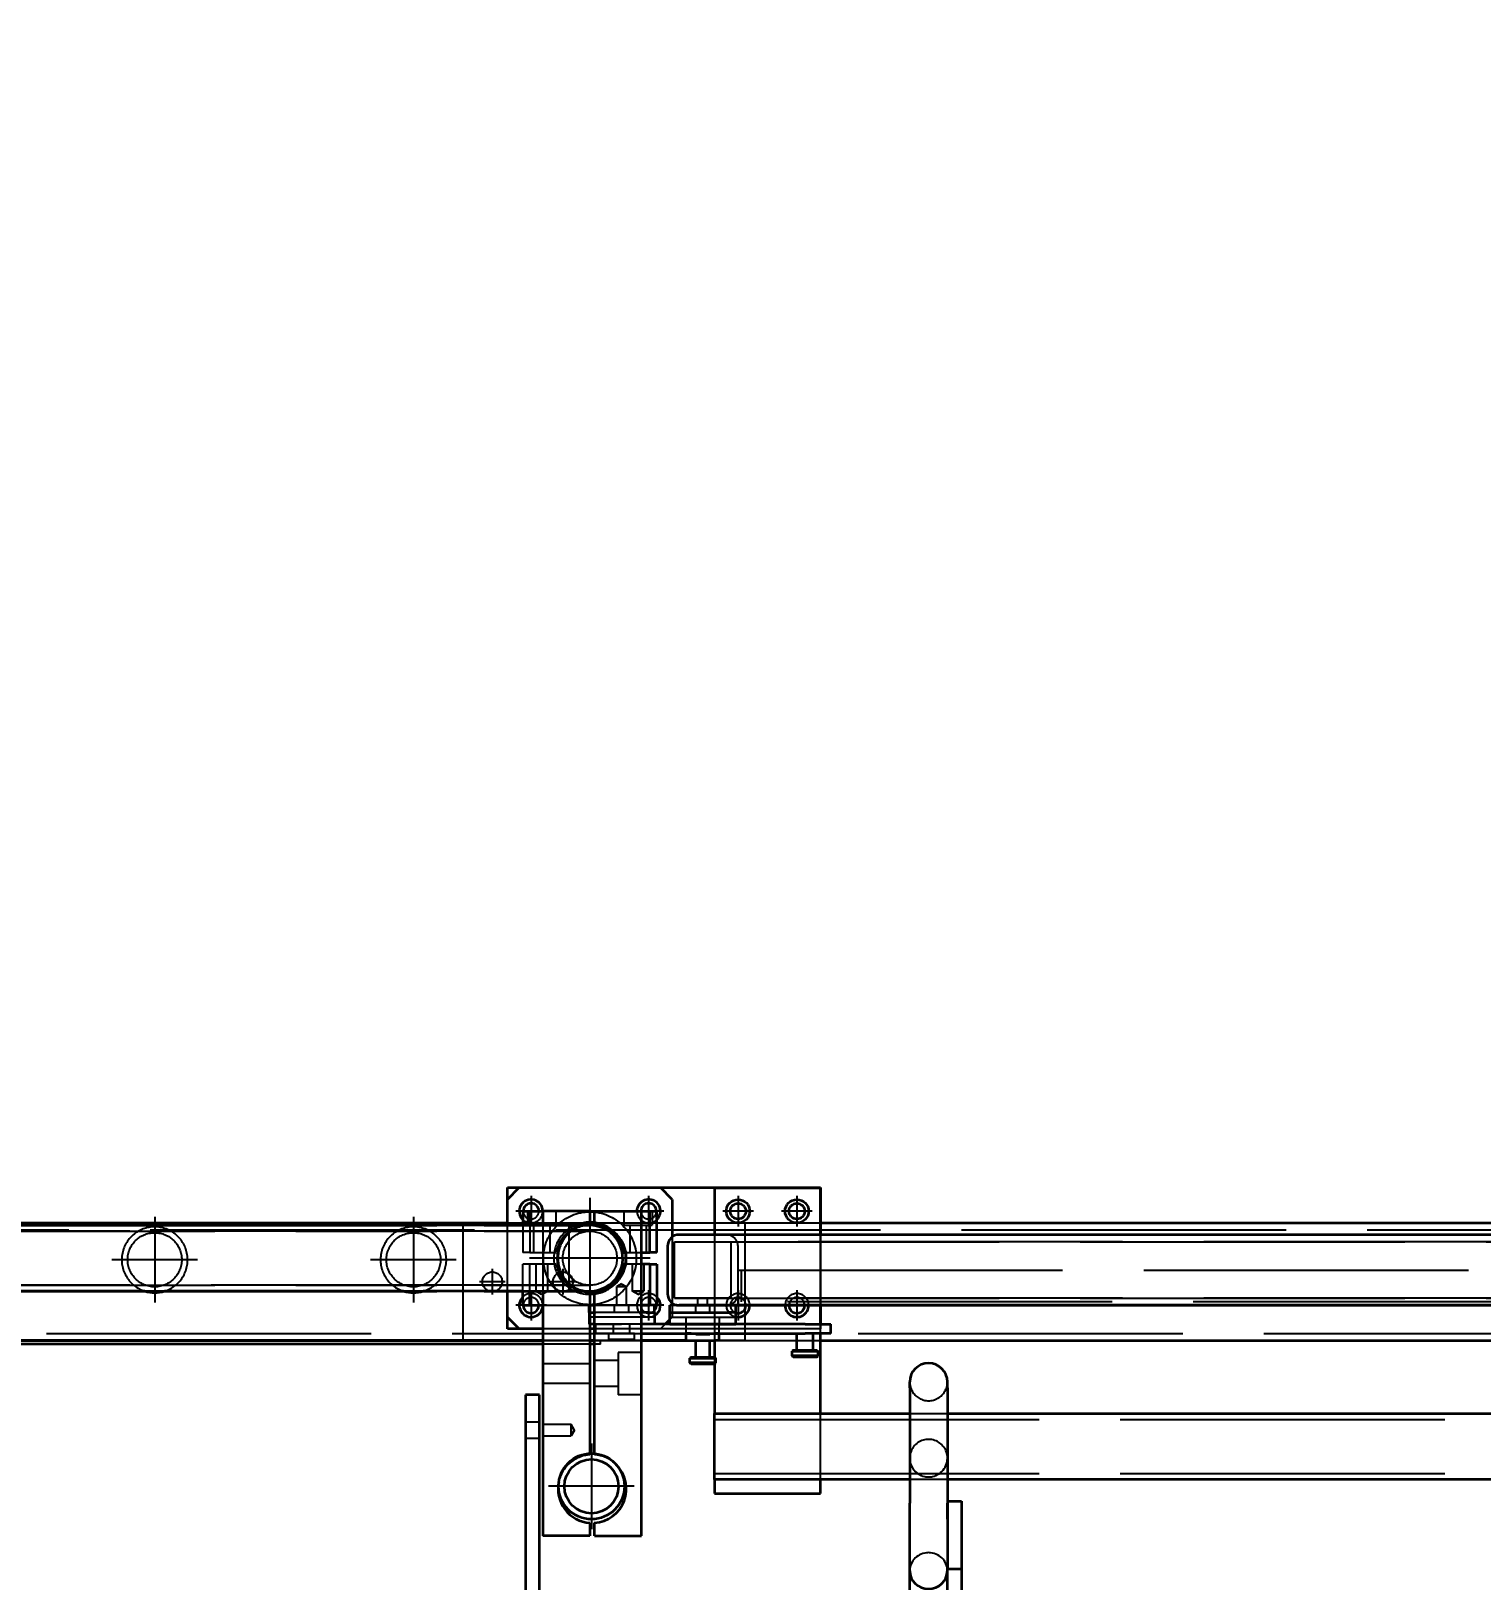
# Model space of a CAD drawing. Header units: millimetres. Extents: x -73083 to 81340, y -6859 to 6812.
# Drawn here: x -67353 to -66736, y 403 to 1062 of the extents above; entities that cross this region are included whole.
import ezdxf

# ---------------------------------------------------------------- set-up
doc = ezdxf.new("R2010")
doc.units = ezdxf.units.MM
doc.linetypes.add('AM_ISO02W050', pattern=[7.5, 6, -1.5])
doc.linetypes.add('AM_ISO08W050', pattern=[18, 12, -1.5, 3, -1.5])
doc.layers.add('AM_7', color=2, linetype='AM_ISO08W050', lineweight=25)
doc.layers.add('AM_HID', color=1, linetype='AM_ISO02W050', lineweight=25)
doc.layers.add('word_dim', color=253, linetype='Continuous')
doc.styles.get("Standard").update_dxf_attribs({"font": 'romans.shx', "bigfont": 'bigfont.shx'})
doc.dimstyles.new('STANDARD 1-23', dxfattribs={"dimscale": 23, "dimtxt": 3.5, "dimasz": 3, "dimexe": 1, "dimexo": 0, "dimgap": 1, "dimtad": 3, "dimdsep": 46, "dimtxsty": 'Standard', "dimblk1": 'OPEN', "dimblk2": 'OPEN', "dimsah": 1, "dimcen": 0, "dimclrd": 256, "dimclre": 256, "dimclrt": 3, "dimazin": 2, "dimtfac": 1, "dimtmove": 0, "dimatfit": 3, "dimldrblk": 'OPEN', "dimfxl": 0, "dimtolj": 1, "dimtzin": 0, "dimlwd": 13, "dimlwe": 13, "dimarcsym": 0})

# ---------------------------------------------------------------- blocks, each defined once
blk = doc.blocks.new('_Open')
at = {"color": 0, "lineweight": -2}
for p, q in [((-1, 0.1667), (0, 0)), ((-1, -0.1667), (0, 0)), ((0, 0), (-1, 0))]:
    blk.add_line(p, q, dxfattribs=at)
blk = doc.blocks.new('*D1038')
at = {"layer": 'DEFPOINTS', "color": 0, "ltscale": 2}
for p in [(-69400.46, 5106.46), (-69992.4, -391.16), (-66746.98, -391.16)]:
    blk.add_point(p, dxfattribs=at)
at = {"layer": 'word_dim', "lineweight": 13, "ltscale": 2}
for p, q in [((-69400.46, 5106.46), (-70015.4, 5106.46)), ((-69992.4, 5037.46), (-69992.4, -322.16)), ((-66746.98, -391.16), (-70015.4, -391.16))]:
    blk.add_line(p, q, dxfattribs=at)
at = {"layer": 'word_dim', "lineweight": 13, "ltscale": 2, "xscale": 69, "yscale": 69, "zscale": 69}
for p, rotation in [((-69992.4, 5106.46), 90), ((-69992.4, -391.16), 270)]:
    blk.add_blockref('_Open', p, dxfattribs=dict(at, rotation=rotation))
at = {"layer": 'word_dim', "color": 3, "ltscale": 2, "insert": (-70055.65, 2357.65), "char_height": 80.5, "attachment_point": 5, "rotation": 90}
blk.add_mtext('\\A1;5497.6', dxfattribs=at)

msp = doc.modelspace()

# ---------------------------------------------------------------- linework, layer by layer
at = {"color": 7, "lineweight": 35, "ltscale": 23}
for p, q in [((-67149.98021, 564.9679), (-67149.98021, 569.9679)), ((-67149.98021, 569.9679), (-67144.98021, 569.9679)), ((-67149.98021, 564.9679), (-67144.98021, 569.9679)), ((-67144.98021, 569.9679), (-67084.98021, 569.96778)), ((-67084.98021, 569.96778), (-67016.98027, 569.96778)), ((-67079.98021, 564.96778), (-67084.98021, 569.96778)), ((-67061.98101, 569.95569), (-67061.98101, 549.96876)), ((-67061.98101, 569.95569), (-67016.98101, 569.95557)), ((-67016.98101, 549.96839), (-67016.98101, 569.95557)), ((-67016.98027, 569.96778), (-67016.98027, 549.96753)), ((-67149.98021, 553.969), (-67149.98021, 564.9679)), ((-67143.48082, 559.96802), (-67140.48082, 559.96802)), ((-67143.48082, 559.96802), (-67143.48082, 553.96839)), ((-67140.48082, 559.96802), (-67140.48082, 553.96839)), ((-67140.48082, 559.96802), (-67134.98229, 559.96802)), ((-67134.98204, 559.96814), (-67134.98204, 553.96814)), ((-67114.98204, 559.96802), (-67134.98204, 559.96814)), ((-67114.98217, 559.9679), (-67112.98229, 559.9679)), ((-67114.98204, 559.96802), (-67114.98204, 554.43348)), ((-67112.98204, 559.96802), (-67092.98204, 559.9679)), ((-67112.98204, 554.43348), (-67112.98204, 559.96802)), ((-67092.9829, 421.9679), (-67092.98204, 559.9679)), ((-67092.98217, 559.96778), (-67089.48082, 559.96766)), ((-67089.48095, 542.46766), (-67089.48082, 559.96766)), ((-67089.48082, 559.96766), (-67086.48082, 559.96766)), ((-67086.48095, 542.46766), (-67086.48082, 559.96766)), ((-67079.98021, 564.96778), (-67079.98021, 548.97022)), ((-67584.98125, 553.97107), (-67179.98119, 553.96839)), ((-67448.95751, 554.98096), (-67149.98021, 554.9806)), ((-67159.98119, 553.96814), (-67179.98119, 553.96839)), ((-67016.98027, 554.98047), (-66643.95635, 554.97999)), ((-66348.98223, 549.96302), (-67076.98229, 549.9679)), ((-67100.69811, 542.46778), (-67099.69945, 542.46778)), ((-67092.98241, 542.46778), (-67089.48095, 542.46766)), ((-67086.48095, 542.46766), (-67089.48095, 542.46766)), ((-67081.98241, 544.9679), (-67081.98253, 524.9679)), ((-67099.69957, 537.46778), (-67100.69811, 537.46778)), ((-67089.48095, 537.46766), (-67092.98241, 537.46778)), ((-67089.48095, 537.46766), (-67089.48107, 519.96766)), ((-67089.48095, 537.46766), (-67086.48095, 537.46766)), ((-67086.48095, 537.46766), (-67086.48107, 519.96766)), ((-67584.98143, 525.97107), (-67179.98143, 525.96839)), ((-67304.16387, 525.96912), (-67405.80248, 525.96985)), ((-67194.16393, 525.96839), (-67295.80248, 525.96912)), ((-67143.48156, 525.96802), (-67185.80248, 525.96839)), ((-67159.98143, 525.96814), (-67179.98143, 525.96839)), ((-67159.98143, 525.96814), (-67114.97081, 525.9679)), ((-67149.98021, 514.9679), (-67149.98021, 525.969)), ((-67143.48107, 519.96802), (-67143.48107, 525.96839)), ((-67140.48107, 519.96802), (-67140.48107, 525.96839)), ((-67134.98229, 525.96814), (-67134.9829, 421.96814)), ((-67114.98229, 525.50257), (-67114.98278, 457.02649)), ((-67112.98278, 456.98121), (-67112.98229, 525.50257)), ((-67079.98021, 520.96619), (-67079.98021, 519.96827)), ((-67149.98021, 509.9679), (-67149.98021, 514.9679)), ((-67149.98021, 514.9679), (-67144.98021, 509.9679)), ((-67143.48107, 519.96802), (-67140.48107, 519.96802)), ((-67140.48107, 519.96802), (-67134.98253, 519.96802)), ((-67114.98253, 519.9679), (-67112.98253, 519.9679)), ((-67114.98229, 516.96802), (-67112.98229, 516.9679)), ((-67090.48095, 519.96778), (-67092.98253, 519.9679)), ((-67092.98253, 519.96778), (-67089.48107, 519.96766)), ((-67090.48095, 516.96778), (-67092.98253, 516.9679)), ((-67087.48095, 519.96778), (-67090.48095, 519.96778)), ((-67090.48095, 516.96778), (-67087.48095, 516.96778)), ((-67086.48107, 519.96766), (-67089.48107, 519.96766)), ((-67087.48095, 516.96778), (-67087.48095, 519.96778)), ((-67087.48095, 516.96778), (-67087.48095, 511.96778)), ((-67080.98156, 513.96656), (-67082.97972, 511.96839)), ((-67080.98095, 516.96778), (-67080.98095, 519.96778)), ((-67077.98095, 519.96778), (-67080.98095, 519.96778)), ((-67080.98095, 511.96778), (-67080.98095, 516.96778)), ((-67080.98095, 516.96778), (-67077.98095, 516.96778)), ((-67077.98095, 519.96778), (-67055.98101, 519.96753)), ((-67077.98095, 516.96778), (-67055.98101, 516.96753)), ((-67076.98253, 519.9679), (-66348.98247, 519.96302)), ((-67056.98198, 519.96778), (-67076.98204, 519.9679)), ((-67052.98101, 519.96753), (-67055.98101, 519.96753)), ((-67052.98101, 516.96753), (-67055.98101, 516.96753)), ((-66368.98149, 519.96314), (-67052.98149, 519.96778)), ((-67052.98101, 516.96753), (-67052.98101, 519.96753)), ((-67052.98101, 511.96753), (-67052.98101, 516.96753)), ((-67051.98247, 519.96778), (-66373.98247, 519.96326)), ((-67016.98101, 519.95569), (-67016.98101, 519.96839)), ((-67016.98101, 511.9679), (-67016.98101, 519.95569)), ((-67016.98027, 519.96753), (-67016.98027, 511.9679)), ((-67134.98314, 509.9679), (-67149.98021, 509.9679)), ((-67134.98314, 509.9679), (-67144.98021, 509.9679)), ((-67112.98314, 509.9679), (-67114.98314, 509.9679)), ((-67112.98314, 509.9679), (-67114.98314, 509.9679)), ((-67112.98265, 511.9679), (-67114.98265, 511.96802)), ((-67087.48095, 511.96778), (-67092.98265, 511.9679)), ((-67023.48101, 511.96741), (-67092.98265, 511.9679)), ((-67092.98265, 507.9679), (-67023.48101, 507.96741)), ((-67080.98095, 511.96778), (-67052.98101, 511.96753)), ((-67073.98107, 504.96766), (-67073.98107, 507.96766)), ((-67071.98107, 507.96766), (-67073.98107, 507.96766)), ((-67071.98107, 507.96766), (-67061.98101, 507.96766)), ((-67059.98101, 507.96766), (-67061.98101, 507.96766)), ((-67059.98101, 504.96766), (-67059.98101, 507.96766)), ((-67026.98101, 500.96741), (-67026.98101, 507.96741)), ((-67023.48101, 511.96741), (-67012.48101, 511.96729)), ((-67012.48101, 507.96729), (-67023.48101, 507.96741)), ((-67019.98101, 500.96741), (-67019.98101, 507.96741)), ((-67016.98125, 473.95569), (-67016.98101, 507.9679)), ((-67012.48101, 507.96729), (-67012.48101, 511.96729)), ((-67134.98168, 504.97278), (-68730.46172, 504.97461)), ((-67134.98168, 503.47278), (-68730.46172, 503.47461)), ((-68728.96123, 504.98243), (-67134.9818, 504.9806)), ((-67114.9818, 504.9806), (-67112.9818, 504.9806)), ((-67112.98168, 504.97278), (-67114.98168, 504.97278)), ((-67112.98168, 503.47278), (-67114.98168, 503.47278)), ((-67092.9818, 504.98047), (-67073.98156, 504.98047)), ((-67073.98168, 504.96814), (-67092.9818, 504.96814)), ((-67073.98107, 504.96766), (-67071.98107, 504.96766)), ((-67071.98107, 504.96766), (-67061.98101, 504.96766)), ((-67069.98107, 497.96766), (-67069.98107, 504.96766)), ((-67063.98101, 497.96766), (-67063.98101, 504.96766)), ((-67061.98101, 504.96814), (-67061.98101, 497.96766)), ((-67059.98101, 504.96766), (-67061.98101, 504.96766)), ((-67028.48101, 500.96741), (-67028.98101, 500.46741)), ((-67028.48101, 500.96741), (-67018.48101, 500.96729)), ((-67018.48101, 500.96729), (-67017.98101, 500.46729)), ((-67016.98125, 504.98047), (-66456.98125, 504.97974)), ((-67071.98107, 497.96766), (-67072.48107, 497.46766)), ((-67072.48107, 497.46766), (-67066.98101, 497.46766)), ((-67072.48107, 495.46766), (-67072.48107, 497.46766)), ((-67066.98101, 495.46766), (-67072.48107, 495.46766)), ((-67071.98107, 494.96766), (-67072.48107, 495.46766)), ((-67071.98107, 497.96766), (-67066.98101, 497.96766)), ((-67066.98101, 494.96766), (-67071.98107, 494.96766)), ((-67066.98101, 497.96766), (-67061.98101, 497.96766)), ((-67066.98101, 497.46766), (-67061.48101, 497.46766)), ((-67061.48101, 495.46766), (-67066.98101, 495.46766)), ((-67061.98101, 494.96766), (-67066.98101, 494.96766)), ((-67061.98101, 494.96863), (-67061.98125, 473.95569)), ((-67061.98101, 497.96766), (-67061.48101, 497.46766)), ((-67061.98101, 494.96766), (-67061.48101, 495.46766)), ((-67061.48101, 495.46766), (-67061.48101, 497.46766)), ((-67028.98101, 500.46741), (-67017.98101, 500.46729)), ((-67028.98101, 498.46741), (-67028.98101, 500.46741)), ((-67017.98101, 498.46729), (-67028.98101, 498.46741)), ((-67028.48101, 497.96741), (-67028.98101, 498.46741)), ((-67018.48101, 497.96729), (-67028.48101, 497.96741)), ((-67018.48101, 497.96729), (-67017.98101, 498.46729)), ((-67017.98101, 498.46729), (-67017.98101, 500.46729)), ((-67142.38353, 481.96827), (-67142.38427, 379.75574)), ((-67136.38353, 481.96814), (-67142.38353, 481.96827)), ((-67136.38427, 378.71412), (-67136.38353, 481.96814)), ((-66978.98125, 484.89161), (-66978.98101, 487.39429)), ((-66978.98125, 484.89161), (-66978.98125, 462.52515)), ((-66962.98125, 484.89161), (-66962.98101, 487.39429)), ((-66962.98125, 484.89161), (-66962.98125, 462.52515)), ((-67061.98125, 473.95569), (-66978.98125, 473.95557)), ((-67061.98125, 445.95569), (-67061.98125, 473.95569)), ((-66962.98125, 473.95557), (-66531.48125, 473.95508)), ((-66978.98125, 462.52515), (-66978.98125, 435.91199)), ((-66962.98125, 462.52515), (-66962.98125, 435.91199)), ((-67061.98125, 445.95569), (-67061.98125, 439.95569)), ((-66978.98125, 445.95557), (-67061.98125, 445.95569)), ((-67016.98125, 439.95569), (-67016.98125, 445.95569)), ((-66531.48125, 445.95508), (-66962.98125, 445.95557)), ((-66962.98101, 445.95557), (-66962.98101, 436.75721)), ((-67061.98125, 439.95569), (-67016.98125, 439.95569)), ((-66978.98125, 407.1471), (-66978.98125, 435.91199)), ((-66962.98125, 436.75721), (-66962.98125, 421.36927)), ((-66962.98125, 436.75721), (-66956.98125, 436.75721)), ((-66962.98125, 429.06312), (-66962.98125, 435.91199)), ((-66956.98125, 436.75721), (-66956.98125, 421.36927)), ((-67114.9829, 421.96802), (-67134.9829, 421.96814)), ((-67114.9829, 427.50257), (-67114.9829, 421.96802)), ((-67112.9829, 421.96802), (-67112.9829, 427.50257)), ((-67112.9829, 421.96802), (-67092.9829, 421.9679)), ((-66962.98125, 421.36927), (-66962.98125, 407.90491)), ((-66956.98125, 421.36927), (-66956.98125, 407.90479)), ((-66978.98101, 357.47486), (-66978.98101, 407.09852)), ((-66962.98125, 379.18006), (-66962.98125, 407.90491)), ((-66962.98125, 407.90491), (-66956.98125, 407.90479)), ((-66956.98125, 407.90479), (-66956.98125, 379.18006))]:
    msp.add_line(p, q, dxfattribs=at)
msp.add_lwpolyline([(-67159.98119, 553.96814), (-67116.00963, 553.9679), (-67115.00914, 553.9679), (-67114.59728, 553.96265)], dxfattribs=at)
for centre, radius in [((-67051.98101, 559.95569), 5), ((-67051.98027, 559.96778), 3.3235), ((-67026.98101, 559.95569), 5), ((-67026.98027, 559.96778), 3.3235), ((-67114.29833, 443.0431), 14), ((-67114.29833, 443.0431), 11.5)]:
    msp.add_circle(centre, radius, dxfattribs=at)
for centre, radius, start, end in [((-67139.98021, 559.9679), 5, 0.00530625, 225.55383238), ((-67139.98021, 559.9679), 3.3235, 0.01154574, 179.98672712), ((-67089.98021, 559.96778), 5, 151.35206061, 179.9990761), ((-67089.98021, 559.96778), 5, 314.40784184, 151.35206061), ((-67089.98021, 559.96778), 3.3235, 0.00751635, 179.99877557), ((-67113.98217, 539.96802), 14.5, 93.95419026, 105.16386258), ((-67114.98131, 539.9679), 14, 268.42841195, 88.42841696), ((-67114.98095, 539.9679), 14.5, 9.92780632, 89.99961318), ((-67113.98217, 539.96802), 14.5, 273.95419208, 86.04504294), ((-67076.98217, 544.9679), 5, 90.00223598, 179.99954056), ((-67114.98034, 539.9679), 15.35, 350.62833074, 9.37496056), ((-67114.98095, 539.9679), 14.5, 269.9994784, 350.07140223), ((-67299.98235, 539.32947), 14, 252.61357338, 287.38566346), ((-67189.98229, 539.32874), 14, 252.61357338, 287.38566346), ((-67139.98021, 519.9679), 5, 134.44911826, 331.35205902), ((-67113.98217, 539.96802), 14.5, 254.84054973, 266.04504476), ((-67089.98021, 519.96778), 5, 299.98272478, 45.59510197), ((-67076.98229, 524.9679), 5, 179.99954056, 269.99699904), ((-67139.98021, 519.9679), 3.3235, 179.98672712, 0.01278507), ((-67139.98021, 519.9679), 5, 331.35205902, 0.00833578), ((-67089.98021, 519.96778), 3.3235, 318.74802749, 0.00751632), ((-67056.98198, 524.96778), 5, 269.999615, 270.685004), ((-67051.98027, 519.96778), 3.3235, 252.46518752, 359.99905784), ((-67051.98101, 519.95569), 5, 258.4578384, 0.13817898), ((-67026.98101, 519.95569), 5, 179.85215873, 0.13659962), ((-67026.98027, 519.96778), 3.3235, 179.98687739, 359.9965828), ((-67113.98278, 441.96802), 14.5, 273.95419208, 44.85936083), ((-67113.98278, 441.96802), 14.5, 167.85654338, 266.04504476)]:
    msp.add_arc(centre, radius, start, end, dxfattribs=at)
for centre, major_axis, ratio, start_param, end_param in [((-66970.98101, 487.39429), (8, -0.00012), 0.997440188, 0.000012549, 3.141605202), ((-66970.98125, 407.1471), (8, 0), 0.961743609, 3.141589378, 6.277507393)]:
    msp.add_ellipse(centre, major_axis=major_axis, ratio=ratio, start_param=start_param, end_param=end_param, dxfattribs=at)
at = {"layer": 'AM_7', "ltscale": 23}
for p, q in [((-67133.48021, 559.9679), (-67146.48021, 559.9679)), ((-67139.98021, 566.4679), (-67139.98021, 553.4679)), ((-67114.98034, 565.64283), (-67114.98034, 514.29285)), ((-67083.48021, 559.96778), (-67096.48021, 559.96778)), ((-67089.98021, 566.46778), (-67089.98021, 553.46778)), ((-67047.65972, 559.96778), (-67056.30083, 559.96778)), ((-67051.98101, 566.45569), (-67051.98101, 553.45569)), ((-67051.98027, 564.28834), (-67051.98027, 555.64722)), ((-67022.65972, 559.96778), (-67031.30083, 559.96778)), ((-67026.98101, 566.45569), (-67026.98101, 553.45569)), ((-67026.98027, 564.28834), (-67026.98027, 555.64722)), ((-67299.98235, 557.52955), (-67299.98235, 521.12952)), ((-67189.98229, 557.52881), (-67189.98229, 521.12879)), ((-67045.48101, 559.95569), (-67058.48101, 559.95569)), ((-67020.48101, 559.95569), (-67033.48101, 559.95569)), ((-67281.78234, 539.32947), (-67318.18236, 539.32947)), ((-67171.78234, 539.32874), (-67208.18236, 539.32874)), ((-67156.45311, 535.41248), (-67156.45311, 524.52369)), ((-67089.30529, 539.9679), (-67140.65526, 539.9679)), ((-67126.45311, 535.41248), (-67126.45311, 524.52369)), ((-67151.00866, 529.96814), (-67161.89745, 529.96814)), ((-67121.00866, 529.96814), (-67131.89745, 529.96814)), ((-67139.98021, 526.4679), (-67139.98021, 513.4679)), ((-67089.98021, 526.46778), (-67089.98021, 513.46778)), ((-67051.98101, 526.45569), (-67051.98101, 513.45569)), ((-67051.98027, 524.28834), (-67051.98027, 515.64722)), ((-67026.98101, 526.45569), (-67026.98101, 513.45569)), ((-67026.98027, 524.28834), (-67026.98027, 515.64722)), ((-67133.48021, 519.9679), (-67146.48021, 519.9679)), ((-67083.48021, 519.96778), (-67096.48021, 519.96778)), ((-67045.48101, 519.95569), (-67058.48101, 519.95569)), ((-67047.65972, 519.96778), (-67056.30083, 519.96778)), ((-67020.48101, 519.95569), (-67033.48101, 519.95569)), ((-67022.65972, 519.96778), (-67031.30083, 519.96778)), ((-67114.29833, 461.24305), (-67114.29833, 424.84302)), ((-67096.09826, 443.0431), (-67132.49828, 443.0431))]:
    msp.add_line(p, q, dxfattribs=at)
at = {"layer": 'AM_HID', "ltscale": 23}
for p, q in [((-67144.98021, 569.9679), (-67084.98021, 569.96778)), ((-67149.98021, 514.9679), (-67149.98021, 564.9679)), ((-67141.4807, 559.96802), (-67141.48082, 553.96802)), ((-67141.48082, 559.96802), (-67141.48082, 553.96802)), ((-67140.4807, 559.96802), (-67140.48082, 542.46802)), ((-67129.4807, 559.96802), (-67129.48082, 553.96802)), ((-67129.48082, 559.96802), (-67129.48082, 553.96802)), ((-67100.48082, 559.96778), (-67100.48082, 553.96778)), ((-67100.4807, 559.96778), (-67100.48082, 553.96778)), ((-67089.48082, 542.46766), (-67089.4807, 559.96766)), ((-67088.48082, 559.96766), (-67088.48082, 553.96766)), ((-67088.4807, 559.96766), (-67088.48082, 553.96766)), ((-67123.98021, 553.9679), (-67615.98021, 553.9712)), ((-67168.95311, 554.96814), (-67048.95317, 554.96814)), ((-67168.95311, 554.96814), (-67168.95299, 504.96814)), ((-67149.98021, 554.9806), (-67016.98027, 554.98047)), ((-67149.98021, 525.969), (-67149.98021, 553.969)), ((-67143.48082, 553.96839), (-67143.48095, 542.46802)), ((-67141.48082, 553.96802), (-67130.21532, 553.96802)), ((-67140.48082, 553.96839), (-67140.48095, 542.46802)), ((-67138.98082, 553.96802), (-67138.98095, 542.46802)), ((-67138.98082, 553.96802), (-67138.98082, 542.46802)), ((-67134.98204, 553.96814), (-67134.98229, 525.96814)), ((-67131.98082, 553.96802), (-67131.98095, 542.46802)), ((-67131.98082, 553.96802), (-67131.98082, 542.46802)), ((-67130.21532, 553.96802), (-67129.48082, 553.96802)), ((-67123.98021, 553.9679), (-67123.98046, 527.68177)), ((-67100.48082, 553.96778), (-67089.21532, 553.96766)), ((-67097.98082, 553.96778), (-67097.98095, 542.46778)), ((-67097.98082, 553.96778), (-67097.98082, 542.46778)), ((-67090.98082, 553.96766), (-67090.98095, 542.46766)), ((-67090.98082, 553.96766), (-67090.98082, 542.46766)), ((-67089.21532, 553.96766), (-67088.48082, 553.96766)), ((-67048.95293, 504.96814), (-67048.95317, 554.96814)), ((-68681.96111, 551.98243), (-66315.96099, 551.97962)), ((-67137.98021, 551.46802), (-67615.98027, 551.4712)), ((-67584.98125, 551.47107), (-67179.98119, 551.46839)), ((-67159.98119, 551.46814), (-67179.98119, 551.46839)), ((-67123.98021, 551.4679), (-67137.98021, 551.46802)), ((-67079.98021, 548.97022), (-67079.98021, 520.96619)), ((-67078.98253, 522.9679), (-67078.98241, 546.9679)), ((-67078.98241, 546.9679), (-66346.98247, 546.96302)), ((-67078.98204, 522.9679), (-67078.98192, 546.9679)), ((-67078.98192, 546.9679), (-67054.98198, 546.96778)), ((-67076.98192, 549.9679), (-67056.98198, 549.96778)), ((-67061.98101, 549.96876), (-67061.98101, 504.96814)), ((-66371.98296, 549.96314), (-67056.98125, 549.96778)), ((-67054.98223, 546.96778), (-67054.98247, 522.96778)), ((-67054.98198, 546.96778), (-67054.98198, 522.96778)), ((-66370.98125, 546.96314), (-67054.98125, 546.96778)), ((-67016.98101, 519.96839), (-67016.98101, 549.96839)), ((-67016.98027, 549.96753), (-67016.98027, 519.96753)), ((-67140.48095, 542.46802), (-67143.48095, 542.46802)), ((-67140.48095, 542.46802), (-67129.26378, 542.46802)), ((-67099.69945, 542.46778), (-67092.98241, 542.46778)), ((-67081.98204, 524.9679), (-67081.98192, 544.9679)), ((-67051.98247, 524.96778), (-67051.98223, 544.96778)), ((-67051.98198, 524.96778), (-67051.98198, 544.96778)), ((-67143.48107, 525.96839), (-67143.48095, 537.46802)), ((-67140.48095, 537.46802), (-67143.48095, 537.46802)), ((-67140.48107, 525.96839), (-67140.48095, 537.46802)), ((-67129.26378, 537.46802), (-67140.48095, 537.46802)), ((-67140.48095, 519.96802), (-67140.48082, 537.46802)), ((-67137.93944, 537.46802), (-67137.93956, 525.96802)), ((-67137.93944, 537.46802), (-67137.93944, 525.96802)), ((-67133.02245, 537.46802), (-67133.02257, 525.96802)), ((-67133.02233, 537.46802), (-67133.02245, 525.96802)), ((-67092.98241, 537.46778), (-67099.69957, 537.46778)), ((-67096.93944, 537.46778), (-67096.93956, 525.96778)), ((-67096.93944, 537.46778), (-67096.93944, 525.96778)), ((-67092.02245, 537.46766), (-67092.02257, 525.96766)), ((-67092.02233, 537.46766), (-67092.02245, 525.96766)), ((-67089.48082, 537.46766), (-67089.48095, 519.96766)), ((-67051.98247, 534.96778), (-66373.98247, 534.96326)), ((-67051.98247, 519.96778), (-67051.98247, 534.96778)), ((-67050.48247, 521.46778), (-67050.48247, 534.96778)), ((-67137.98046, 528.46802), (-67615.9804, 528.4712)), ((-67584.98137, 528.47107), (-67179.98143, 528.46839)), ((-67159.98143, 528.46814), (-67179.98143, 528.46839)), ((-67159.98143, 528.46814), (-67115.03893, 528.4679)), ((-67123.98046, 528.4679), (-67137.98046, 528.46802)), ((-67123.98046, 527.68177), (-67123.98046, 525.9679)), ((-67115.03893, 528.4679), (-67115.29662, 528.47217)), ((-67103.54808, 519.96778), (-67103.54796, 527.96778)), ((-67101.48095, 529.16114), (-67103.54796, 527.96778)), ((-67101.48095, 529.16114), (-67103.54796, 527.96778)), ((-67099.66698, 527.96778), (-67103.54796, 527.96778)), ((-67103.54796, 527.96778), (-67099.6671, 527.96778)), ((-67103.54796, 519.96778), (-67103.54796, 527.96778)), ((-67103.29491, 527.96778), (-67099.41393, 527.96778)), ((-67103.29491, 527.96778), (-67099.41405, 527.96778)), ((-67101.48095, 529.16114), (-67099.4143, 527.9679)), ((-67101.48095, 529.16114), (-67099.41405, 527.96778)), ((-67099.41405, 519.96778), (-67099.41393, 527.96778)), ((-67099.41405, 519.96778), (-67099.41405, 527.96778)), ((-67295.80248, 525.96912), (-67304.16387, 525.96912)), ((-67185.80248, 525.96839), (-67194.16393, 525.96839)), ((-67123.98046, 525.9679), (-67143.48156, 525.96802)), ((-67133.32347, 525.96802), (-67137.93956, 525.96802)), ((-67135.48107, 524.54859), (-67137.93956, 525.96802)), ((-67133.32347, 525.96802), (-67137.93944, 525.96802)), ((-67135.48095, 524.54859), (-67137.93944, 525.96802)), ((-67133.02257, 525.96802), (-67137.63854, 525.96802)), ((-67137.63854, 525.96802), (-67133.02245, 525.96802)), ((-67135.48107, 524.54859), (-67133.02257, 525.96802)), ((-67135.48095, 524.54859), (-67133.02245, 525.96802)), ((-67092.32347, 525.96766), (-67096.93956, 525.96778)), ((-67094.48107, 524.54834), (-67096.93956, 525.96778)), ((-67092.32347, 525.96766), (-67096.93944, 525.96778)), ((-67094.48095, 524.54834), (-67096.93944, 525.96778)), ((-67096.63854, 525.96778), (-67092.02257, 525.96766)), ((-67092.02245, 525.96766), (-67096.63854, 525.96778)), ((-67094.48107, 524.54834), (-67092.02257, 525.96766)), ((-67094.48095, 524.54834), (-67092.02245, 525.96766)), ((-67078.98253, 522.9679), (-66346.98247, 522.96302)), ((-67054.98198, 522.96778), (-67078.98204, 522.9679)), ((-67069.04912, 519.9679), (-67069.04912, 522.9679)), ((-67069.04912, 519.9679), (-67069.04912, 522.9679)), ((-67064.91509, 519.96778), (-67064.91509, 522.96778)), ((-67064.91509, 519.96778), (-67064.91509, 522.96778)), ((-66370.98149, 522.96314), (-67054.98149, 522.96778)), ((-66375.48247, 521.46326), (-67050.48247, 521.46778)), ((-67134.98253, 519.96802), (-67114.98253, 519.9679)), ((-67115.48095, 516.96802), (-67115.48095, 519.96802)), ((-67112.48095, 519.9679), (-67115.48095, 519.96802)), ((-67115.48095, 516.96802), (-67115.48095, 511.96802)), ((-67115.48095, 516.96802), (-67114.98229, 516.96802)), ((-67087.48095, 514.96778), (-67115.48095, 514.96802)), ((-67112.98253, 519.9679), (-67092.98253, 519.96778)), ((-67112.98229, 516.9679), (-67112.48095, 516.9679)), ((-67092.98253, 519.9679), (-67112.48095, 519.9679)), ((-67092.98253, 516.9679), (-67112.48095, 516.9679)), ((-67104.48095, 516.9679), (-67104.48095, 519.9679)), ((-67104.48095, 516.9679), (-67104.48095, 519.9679)), ((-67098.48095, 516.9679), (-67098.48095, 519.9679)), ((-67098.48095, 516.9679), (-67098.48095, 519.9679)), ((-67079.98021, 514.96778), (-67080.98156, 513.96656)), ((-67080.98095, 514.96778), (-67052.98101, 514.96753)), ((-67079.98021, 519.96827), (-67079.98021, 514.96778)), ((-67073.98095, 511.96766), (-67073.98095, 514.96766)), ((-67069.98095, 516.96766), (-67069.98095, 519.96766)), ((-67069.98095, 516.96766), (-67069.98095, 519.96766)), ((-67063.98101, 516.96766), (-67063.98101, 519.96766)), ((-67063.98101, 516.96766), (-67063.98101, 519.96766)), ((-67059.98101, 514.96766), (-67059.98101, 511.96766)), ((-67052.98149, 519.96778), (-67056.98149, 519.96778)), ((-68725.96123, 507.98243), (-66271.96099, 507.97962)), ((-67114.98314, 509.9679), (-67134.98314, 509.9679)), ((-67114.98314, 509.9679), (-67134.98314, 509.9679)), ((-67114.98265, 511.96802), (-67115.48095, 511.96802)), ((-67016.98027, 509.96778), (-67112.98314, 509.9679)), ((-67084.98021, 509.96778), (-67112.98314, 509.9679)), ((-67092.98265, 511.9679), (-67112.98265, 511.9679)), ((-67112.48107, 507.9679), (-67112.48095, 511.9679)), ((-67101.48107, 507.9679), (-67112.48107, 507.9679)), ((-67112.48095, 511.9679), (-67101.48095, 511.9679)), ((-67101.48107, 507.9679), (-67106.98107, 507.9679)), ((-67106.98107, 505.4679), (-67106.98107, 507.9679)), ((-67104.98107, 507.9679), (-67104.98095, 511.9679)), ((-67104.98107, 507.9679), (-67104.98095, 511.9679)), ((-67095.98107, 507.9679), (-67101.48107, 507.9679)), ((-67101.48107, 507.9679), (-67092.98265, 507.9679)), ((-67092.98265, 511.9679), (-67101.48095, 511.9679)), ((-67097.98107, 507.9679), (-67097.98095, 511.9679)), ((-67097.98107, 507.9679), (-67097.98095, 511.9679)), ((-67095.98107, 505.4679), (-67095.98107, 507.9679)), ((-67082.97972, 511.96839), (-67084.98021, 509.96778)), ((-67073.98095, 509.96766), (-67073.98095, 511.96766)), ((-67073.98095, 507.96766), (-67073.98095, 509.96766)), ((-67069.98107, 507.35413), (-67069.98107, 507.96766)), ((-67069.36748, 507.96766), (-67069.98107, 507.35413)), ((-67066.98101, 507.35413), (-67069.98107, 507.35413)), ((-67069.36748, 507.96766), (-67066.98101, 507.96766)), ((-67066.98101, 507.96766), (-67064.59453, 507.96766)), ((-67063.98101, 507.35413), (-67066.98101, 507.35413)), ((-67064.59453, 507.96766), (-67063.98101, 507.35413)), ((-67063.98101, 507.35413), (-67063.98101, 507.96766)), ((-67059.98101, 509.96766), (-67059.98101, 511.96766)), ((-67059.98101, 507.96766), (-67059.98101, 509.96766)), ((-67016.98101, 507.9679), (-67016.98101, 511.9679)), ((-67016.98027, 511.9679), (-67016.98027, 509.96778)), ((-67106.48168, 504.96814), (-67168.95299, 504.96814)), ((-67134.9818, 504.9806), (-67114.9818, 504.9806)), ((-67114.98168, 504.97278), (-67134.98168, 504.97278)), ((-67114.98168, 503.47278), (-67134.98168, 503.47278)), ((-67112.9818, 504.9806), (-67092.9818, 504.98047)), ((-67110.46178, 504.97278), (-67112.98168, 504.97278)), ((-67110.46178, 503.47278), (-67112.98168, 503.47278)), ((-67110.46178, 503.47278), (-67110.46178, 504.97278)), ((-67101.48107, 505.4679), (-67106.98107, 505.4679)), ((-67106.48107, 504.9679), (-67106.98107, 505.4679)), ((-67101.48107, 504.9679), (-67106.48107, 504.9679)), ((-67095.98107, 505.4679), (-67101.48107, 505.4679)), ((-67096.48107, 504.9679), (-67101.48107, 504.9679)), ((-67092.9818, 504.96814), (-67096.48168, 504.96814)), ((-67096.48107, 504.9679), (-67095.98107, 505.4679)), ((-67073.98156, 504.98047), (-67016.98125, 504.98047)), ((-67048.95293, 504.96814), (-67059.98149, 504.96814)), ((-67114.98241, 495.15601), (-67134.98241, 495.15613)), ((-67114.98168, 495.15601), (-67134.98168, 495.15613)), ((-67102.98241, 496.4679), (-67112.98241, 496.46802)), ((-67102.98168, 496.4679), (-67112.98168, 496.46802)), ((-67102.98241, 499.9679), (-67102.98253, 483.06971)), ((-67092.98241, 499.9679), (-67102.98241, 499.9679)), ((-67092.98168, 499.9679), (-67102.98168, 499.9679)), ((-67072.48107, 497.46766), (-67066.98101, 497.46766)), ((-67066.98101, 495.46766), (-67072.48107, 495.46766)), ((-67066.98101, 497.46766), (-67061.48101, 497.46766)), ((-67061.48101, 495.46766), (-67066.98101, 495.46766)), ((-67061.98101, 497.96766), (-67061.98101, 494.96863)), ((-67028.98101, 500.46741), (-67017.98101, 500.46729)), ((-67017.98101, 498.46729), (-67028.98101, 498.46741)), ((-67114.98253, 486.78003), (-67134.98253, 486.78016)), ((-67114.98168, 486.78003), (-67134.98168, 486.78016)), ((-67102.98253, 485.4679), (-67112.98253, 485.46802)), ((-67102.98168, 485.4679), (-67112.98168, 485.46802)), ((-67102.98253, 483.06971), (-67102.98253, 481.9679)), ((-67092.98253, 481.9679), (-67102.98253, 481.9679)), ((-67092.9818, 481.9679), (-67102.9818, 481.9679)), ((-67142.38366, 470.46827), (-67136.38366, 470.46814)), ((-67142.3828, 470.46827), (-67136.3828, 470.46814)), ((-67134.98265, 469.42664), (-67122.98265, 469.42664)), ((-67134.9818, 469.42664), (-67122.9818, 469.42652)), ((-67122.98265, 464.81055), (-67122.98265, 469.42664)), ((-67121.56322, 466.96814), (-67122.98265, 469.42664)), ((-67122.98265, 469.12562), (-67122.98265, 464.50965)), ((-67122.98192, 464.81055), (-67122.9818, 469.42652)), ((-67122.9818, 469.12562), (-67122.98192, 464.50953)), ((-67121.56249, 466.96802), (-67122.9818, 469.42652)), ((-67061.98125, 471.45569), (-66411.98125, 471.45496)), ((-67016.98125, 445.95569), (-67016.98125, 473.95569)), ((-66978.98125, 473.95557), (-66962.98125, 473.95557)), ((-67142.38366, 463.46827), (-67136.38366, 463.46814)), ((-67142.38292, 463.46827), (-67136.38292, 463.46814)), ((-67134.98265, 464.50965), (-67122.98265, 464.50965)), ((-67134.98192, 464.50965), (-67122.98192, 464.50953)), ((-67121.56322, 466.96814), (-67122.98265, 464.50965)), ((-67121.56249, 466.96802), (-67122.98192, 464.50953)), ((-67114.98278, 457.02649), (-67114.98278, 456.43348)), ((-67112.98278, 456.43348), (-67112.98278, 456.98121)), ((-66978.98101, 452.15589), (-66978.98101, 455.01624)), ((-66962.98101, 452.15516), (-66962.98101, 455.01526)), ((-67061.98125, 448.45569), (-66411.98125, 448.45496)), ((-66978.98101, 452.15589), (-66978.98101, 413.20325)), ((-66962.98101, 452.15516), (-66962.98101, 445.95557)), ((-66962.98125, 445.95557), (-66978.98125, 445.95557)), ((-66962.98101, 436.75721), (-66962.98101, 413.2035)), ((-66962.98125, 407.1471), (-66962.98125, 429.06312)), ((-66978.98101, 407.09852), (-66978.98101, 413.20325)), ((-66962.98101, 326.2577), (-66962.98101, 413.2035))]:
    msp.add_line(p, q, dxfattribs=at)
msp.add_lwpolyline([(-67159.98119, 551.46814), (-67116.00963, 551.4679), (-67114.97985, 551.4679), (-67114.66588, 551.46351)], dxfattribs=at)
for centre, radius in [((-67114.98034, 539.9679), 19.75), ((-67299.98235, 539.32947), 11.5), ((-67189.98229, 539.32874), 11.5), ((-67114.98131, 539.9679), 11.5), ((-67156.45311, 529.96814), 4.188), ((-67126.45311, 529.96814), 4.188)]:
    msp.add_circle(centre, radius, dxfattribs=at)
for centre, radius, start, end in [((-67139.98021, 559.9679), 5, 225.55383238, 0.00530625), ((-67139.98021, 559.9679), 3.3235, 179.98672712, 0.01154574), ((-67089.98021, 559.96778), 5, 179.9990761, 314.40784184), ((-67089.98021, 559.96778), 3.3235, 179.99877557, 0.00751635), ((-67114.98095, 539.9679), 14.5, 89.99961318, 170.07142347), ((-67114.98131, 539.9679), 14, 88.42841696, 268.42841195), ((-67113.98217, 539.96802), 14.5, 105.16386258, 254.84054973), ((-67114.98034, 539.9679), 15.35, 9.37496056, 151.35206061), ((-67299.98235, 539.32947), 14, 287.38566346, 252.61357338), ((-67189.98229, 539.32874), 14, 287.38566346, 252.61357338), ((-67114.98034, 539.9679), 15.35, 151.35206061, 350.62833074), ((-67076.98192, 544.9679), 5, 89.99962001, 179.99962252), ((-67056.98223, 544.96778), 5, 359.99968202, 90.00203107), ((-67056.98198, 544.96778), 5, 359.99961706, 89.99962001), ((-67114.98095, 539.9679), 14.5, 189.92778423, 269.9994784), ((-67139.98021, 519.9679), 5, 0.00833578, 134.44911826), ((-67139.98021, 519.9679), 3.3235, 0.01278507, 179.98672712), ((-67114.99376, 538.98206), 13.01424, 268.36405791, 270.10071547), ((-67089.98021, 519.96778), 5, 45.59510197, 299.98272478), ((-67089.98021, 519.96778), 3.3235, 0.00751632, 318.74802749), ((-67076.98204, 524.9679), 5, 179.99962252, 269.999615), ((-67056.98223, 524.96778), 5, 269.99720395, 359.99968202), ((-67051.98101, 519.95569), 5, 0.13817898, 258.45771546), ((-67056.98198, 524.96778), 5, 270.685004, 359.99961706), ((-67051.98027, 519.96778), 3.3235, 359.99905784, 252.46518752), ((-67026.98101, 519.95569), 5, 0.13659962, 179.85215873), ((-67026.98027, 519.96778), 3.3235, 359.9965828, 179.98687739), ((-67113.98278, 441.96802), 14.5, 93.95419026, 167.85654338), ((-67113.98278, 441.96802), 14.5, 44.85936083, 86.04504294)]:
    msp.add_arc(centre, radius, start, end, dxfattribs=at)
for centre, major_axis, ratio, start_param, end_param in [((-66970.98101, 487.39429), (8, -0.00012), 0.997440188, 3.141605202, 6.283197856), ((-66970.98101, 455.01575), (8, -0.00012), 0.997440188, 6.283144406, 8.771101945), ((-66970.98101, 455.01575), (8, -0.00012), 0.997440188, 3.141551753, 6.283144406), ((-66970.98101, 455.01575), (8, -0.00012), 0.997440188, 2.487916637, 3.141551753), ((-66970.98125, 407.1471), (8, 0), 0.961743609, 6.283182032, 9.424774685), ((-66970.98125, 407.1471), (8, 0), 0.961743609, 6.277507393, 6.283182032)]:
    msp.add_ellipse(centre, major_axis=major_axis, ratio=ratio, start_param=start_param, end_param=end_param, dxfattribs=at)

# ---------------------------------------------------------------- dimensions: what is measured, and where the dimension line sits
at = {"layer": 'word_dim', "ltscale": 2}
dim = msp.add_linear_dim(base=(-69992.39986, -391.16245), p1=(-69400.4561, 5106.4596), p2=(-66746.98055, -391.16245), angle=90, dimstyle='STANDARD 1-23', override={"dimdec": 1}, dxfattribs=at)
dim.commit()
dim.dimension.update_dxf_attribs({"geometry": '*D1038', "text_midpoint": (-70055.64986, 2357.64858)})

doc.saveas('drawing.dxf')
